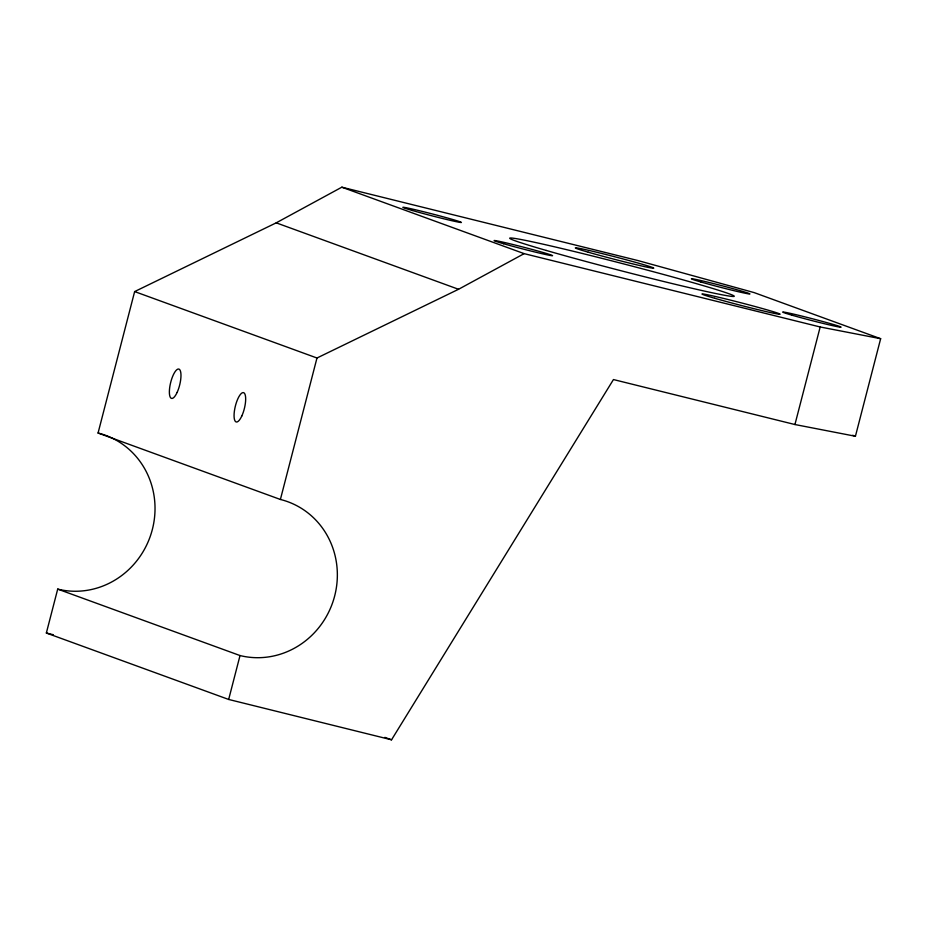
<?xml version="1.0" encoding="UTF-8"?>
<svg xmlns="http://www.w3.org/2000/svg" width="927" height="927" viewBox="0 0 927 927"><rect width="100%" height="100%" fill="white"/><g stroke="black" fill="none" stroke-linecap="round" stroke-linejoin="round"><path stroke-width="1.39" d="M46.35 633.014L57.706 589.108A80.649 76.663 -70 0 0 152.341 529.514A80.649 76.663 -70 0 0 98.065 433.025L134.647 291.576L276.223 222.839L341.831 187.196L637.846 260.533L754.196 292.619L880.65 338.703L855.424 436.258L794.937 424.531L613.454 379.56L391.542 739.804L228.668 699.456L46.35 633.014L53.349 634.752M228.668 699.456L240.023 655.551A80.649 76.663 -70 0 0 334.67 595.957A80.649 76.663 -70 0 0 280.394 499.468L98.065 433.025M280.394 499.468L316.976 358.007L458.541 289.282L524.149 253.639L820.175 326.976L880.65 338.703M794.937 424.531L820.175 326.976M341.831 187.196L524.149 253.639M276.223 222.839L458.541 289.282M852.701 435.261L855.424 436.258M134.647 291.576L316.976 358.007M57.706 589.108L240.023 655.551M384.867 737.371L391.542 739.804M546.2 250.429A115.933 3.638 14.5 0 0 731.577 296.362A115.933 3.638 14.5 0 0 588.158 254.913A115.933 3.638 14.5 0 0 546.2 250.429M177.103 392.445A15.122 4.67 -76.1 0 0 178.957 369.097A15.122 4.67 -76.1 0 0 169.467 389.653A15.122 4.67 -76.1 0 0 177.103 392.445M241.796 416.014A15.122 4.67 -76.1 0 0 243.65 392.677A15.122 4.67 -76.1 0 0 234.16 413.233A15.122 4.67 -76.1 0 0 241.796 416.014M792.052 315.203A30.243 0.95 14.5 0 0 840.407 327.185A30.243 0.95 14.5 0 0 802.991 316.374A30.243 0.95 14.5 0 0 792.052 315.203M503.535 243.72A30.243 0.95 14.5 0 0 551.889 255.701A30.243 0.95 14.5 0 0 514.473 244.89A30.243 0.95 14.5 0 0 503.535 243.72M412.364 210.499A30.243 0.95 14.5 0 0 460.731 222.48A30.243 0.95 14.5 0 0 423.315 211.669A30.243 0.95 14.5 0 0 412.364 210.499M700.882 281.982A30.243 0.95 14.5 0 0 749.248 293.963A30.243 0.95 14.5 0 0 711.832 283.152A30.243 0.95 14.5 0 0 700.882 281.982M714.682 298.262A40.324 1.263 14.5 0 0 779.167 314.241A40.324 1.263 14.5 0 0 729.282 299.827A40.324 1.263 14.5 0 0 714.682 298.262M588.239 252.19A40.324 1.263 14.5 0 0 652.712 268.17A40.324 1.263 14.5 0 0 602.828 253.743A40.324 1.263 14.5 0 0 588.239 252.19"/></g></svg>
